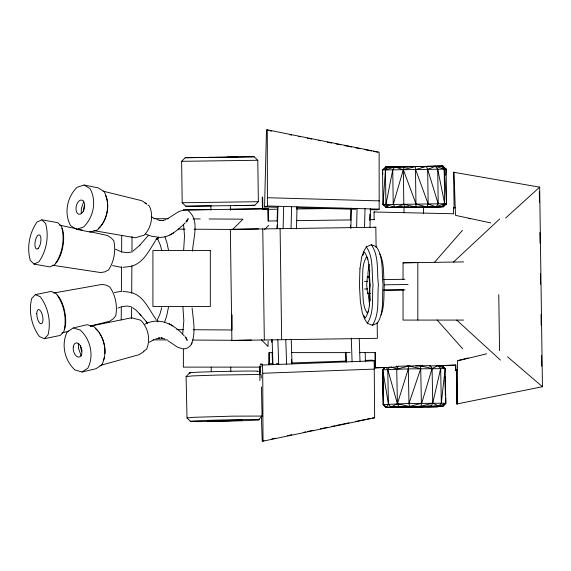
<?xml version="1.0" encoding="UTF-8"?>
<svg xmlns="http://www.w3.org/2000/svg" width="571" height="571" viewBox="0 0 571 571"><rect width="100%" height="100%" fill="white"/><g stroke="black" fill="none" stroke-linecap="round" stroke-linejoin="round"><path stroke-width="0.86" d="M121.23 320.038L121.309 306.677M121.395 291.531L121.537 266.578M121.623 252.325L121.723 235.395M131.558 318.49L131.63 306.763M131.708 293.358L131.872 265.715M131.951 252.311L132.044 236.394M232.111 314.885L232.026 329.967L193.49 329.738M268.084 341.151L268.049 346.497L261.411 339.781M456.343 369.687L456.821 403.983L457.243 403.99L457.514 360.901L486.678 353.806M81.26 213.782L81.332 208.593L83.844 201.056M453.888 207.473L453.467 207.473L453.61 213.775M277.863 207.28L264.566 206.938L266.486 130.095L267.278 129.831L379.123 152.186L379.18 209.143L377.145 209.821L370.051 209.643M264.566 206.938L267.421 205.981L267.278 129.831M276.971 228.521L277.056 224.988M277.142 221.455L277.52 206.445M277.378 228.379L277.934 206.302M283.123 228.471L283.673 206.395M291.046 228.678L291.603 206.602M296.485 228.871L297.034 206.795M350.473 226.865L350.515 225.102M350.651 219.799L350.937 208.322M350.837 228.493L351.351 208.187M356.604 227.708L357.089 208.279M364.526 227.908L365.019 208.479M369.751 220.292L369.908 214.111M369.987 227.222L370.451 208.672M404.297 207.216L386.06 207.494L416.002 207.102L415.438 166.589L385.504 166.982L382.527 169.98L383.005 204.575L386.06 207.494L395.31 207.387L403.818 204.311L416.002 207.102L443.631 206.688L446.608 203.69L446.122 169.095L443.067 166.175L433.817 166.282M367.881 277.342L368.038 272.131L369.194 264.294M158.117 237.821A4.09 1.492 75 0 1 157.946 238.114L157.582 238.471L157.96 238.157M404.339 166.746L403.333 169.723L403.818 204.311L404.903 207.259L408.693 207.194L388.694 207.466L383.005 204.575L385.432 169.951L388.13 166.953L443.067 166.175L420.484 166.504L426.366 166.439L427.672 169.38L438.193 203.826L436.016 206.816L422.319 207.002L443.631 206.688L431.026 206.859L440.998 206.716M445.687 175.311L446.122 169.095L441.319 166.211L444.195 169.137L446.608 203.69L441.883 206.723L424.389 206.945M367.56 293.43L369.13 293.373L369.801 284.986L368.909 276.657L367.339 276.721L366.668 285.107L367.56 293.43L369.858 293.401M369.18 277.349L369.751 270.247M383.427 401.963L383.134 404.611L386.16 407.501L408.279 407.48L442.646 406.438L445.815 403.212L445.152 368.623L442.118 365.733L436.33 365.626M384.797 367.603L382.463 370.029L383.412 404.389L386.16 407.501L438.835 406.131L441.326 403.09L445.152 368.623L442.118 365.733M183.669 249.805L184.519 235.909L183.598 225.102M362.785 255.63L363.306 252.118L366.339 246.879L371.328 244.688L376.375 246.751C383.933 257.621 381.464 272.196 383.084 284.693C381.835 297.355 384.59 311.887 377.395 323.122L372.399 325.306L367.353 323.243L364.184 318.254L363.727 315.649M192.548 251.104C193.034 238.464 199.943 220.534 188.58 211.034M384.326 368.124L382.748 369.808L383.412 404.389L386.417 407.301L390.949 407.037L397.402 403.768L408.308 368.887L408.772 365.968L430.291 365.633L432.083 368.516L432.747 403.105L431.076 406.138L423.018 406.495L442.903 406.231L445.815 403.212L445.673 397.923M168.631 306.527L166.668 315.977L164.562 322.194M182.72 333.814L183.841 320.752L182.891 306.834M382.834 174.412L382.527 169.98L388.13 166.953L385.504 166.982L400.871 166.768L394.747 166.868L392.741 169.865L385.917 204.546L388.694 207.466M386.167 367.474L387.752 369.508L397.402 403.768L409.557 406.473L420.791 406.259L432.083 368.516L438.057 365.626L445.152 368.623L408.308 368.887L382.748 369.808L383.134 404.611L408.979 403.469L445.815 403.212L438.835 406.131L390.949 407.037L388.423 404.097L382.748 369.808L385.054 367.403M161.693 307.676L159.994 313.979L157.353 319.831M420.791 406.259L432.747 403.105L440.662 368.509L438.057 365.626M383.005 204.575L385.917 204.546L395.31 207.387L393.226 204.454L403.333 169.723L415.438 166.589L429.049 166.375L425.145 166.439M409.557 406.473L421.391 403.233L420.72 368.652L408.772 365.968L398.294 366.239L396.731 369.187L397.402 403.768L399.079 406.745L411.977 406.666L409.557 406.473L408.979 403.469L420.72 368.652L420.006 365.754L415.759 365.918M404.903 207.259L426.93 206.952L428.157 203.975L427.672 169.38L435.452 166.304L444.195 169.137L446.122 169.095M158.338 237.457L158.317 237.522A4.076 1.527 85.5 0 1 158.039 237.95M186.988 221.177L186.446 221.926L186.988 221.177A6.288 3.469 83.2 0 0 187.581 219.756L188.187 218.636L186.824 220.513L187.673 219.678M192.027 342.9C190.707 346.154 187.588 348.738 183.998 348.86M191.485 344.006C196.103 332.579 193.191 319.824 192.084 307.962M157.96 237.657L158.424 237.229M368.63 310.824L367.289 313.136C361.736 305.142 363.549 294.429 362.364 285.236C363.277 275.929 361.257 265.244 366.546 256.993L367.938 259.198M367.353 323.243C374.547 312.016 371.792 297.484 373.041 284.822C371.421 272.324 373.891 257.749 366.339 246.879M372.399 325.306C379.993 313.458 377.088 298.112 378.409 284.743C376.703 271.546 379.308 256.165 371.328 244.688M381.107 314.978C384.711 305.492 383.655 294.722 384.29 284.701C383.162 274.587 384.526 263.267 379.851 253.988M155.176 241.269C148.86 250.79 143.414 262.953 131.394 266.257M158.11 237.536L158.231 237.408A4.054 1.513 85.5 0 0 158.388 237.193L158.31 237.329M389.686 367.124L387.752 369.508L388.423 404.097L386.417 407.301L442.903 406.231M148.374 235.395L139.752 245.28M434.245 262.631L462.41 230.399M145.712 234.117L151.137 236.144L158.374 237.258M441.883 206.723L444.673 203.726L444.195 169.137L382.527 169.98M139.924 245.087L132.936 251.154M155.205 240.427L157.896 237.579M190.657 421.448L187.017 418.001L186.089 376.582L189.572 372.949M258.599 419.714L262.082 416.073L261.432 386.995M35.366 294.643L31.698 298.462C28.5 311.445 31.462 325.905 39.499 336.597L44.374 338.682L60.205 335.441L63.873 331.623C67.064 318.632 64.102 304.179 56.065 293.48L51.19 291.403L35.366 294.643L40.241 296.727C48.271 307.419 51.233 321.88 48.043 334.863L44.374 338.682M445.537 403.433L442.646 406.438L429.085 406.545M254.802 205.289L185.86 206.252L182.199 202.755L181.621 161.322L185.182 157.732L254.124 156.768L257.785 160.265L258.363 201.691L254.802 205.289L234.802 205.596M264.487 229.549L268.763 225.324M453.453 262.06L499.696 218.978M505.613 218.043L539.674 187.145L453.595 172.249L454.095 208.308M186.089 376.582L192.427 375.904L217.037 375.061L255.779 374.519L261.161 374.662L261.24 378.188M187.017 418.001L193.348 417.315L232.825 416.145L262.082 416.073L261.746 416.366M185.318 222.797C177.809 229.806 169.573 238.2 158.374 237.358M143.756 351.136L146.547 349.202C150.887 339.552 148.117 327.533 140.659 320.195L131.658 317.769L90.318 326.148M143.992 351.486L139.174 354.641L99.975 365.533M73.195 327.968L67.299 331.78C60.861 344.32 64.68 360.544 74.901 369.922L81.967 372.007L95.878 368.759L101.766 364.94C108.204 352.407 104.386 336.183 94.165 326.805L87.099 324.721L73.195 327.968L80.254 330.045C90.482 339.424 94.294 355.647 87.855 368.188L81.967 372.007M167.082 219.014L178.744 211.605L183.576 210.092M149.309 342.222L153.949 339.731M169.901 235.052L173.591 232.925M445.202 204.447L446.608 203.69L385.917 204.546L385.432 169.951L394.747 166.868L403.333 169.723L416.081 204.147L426.93 206.952M186.039 337.796L185.511 337.033L186.039 337.796A6.288 3.469 -82.3 0 1 186.61 339.224L187.195 340.352L186.096 338.132L186.703 339.302M41.833 219.828L37.015 222.083C29.314 233.011 26.701 247.529 30.27 260.426L34.039 264.095L49.948 266.928L54.766 264.666C62.467 253.745 65.08 239.228 61.511 226.33L57.742 222.661L41.833 219.828L45.601 223.497C49.163 236.394 46.558 250.912 38.857 261.832L34.039 264.095M117.961 308.097L120.574 307.091M144.984 324.185C159.366 316.341 174.962 324.778 184.397 336.148M165.833 219.628L162.25 220.67L163.085 220.534L159.502 220.406L160.337 220.556L156.725 219.5M427.943 206.923L436.016 206.816L444.673 203.726L437.714 169.237L435.452 166.304L428.15 166.389M155.755 338.974L159.38 337.982L158.538 338.118L162.128 338.046L161.293 337.896L164.862 339.003M84.108 185.033L77.099 187.295C67.128 196.945 63.788 213.276 70.568 225.631L76.564 229.299L90.553 232.133L97.562 229.877C107.534 220.22 110.874 203.89 104.093 191.535L98.105 187.866L84.108 185.033L90.104 188.701C96.877 201.056 93.537 217.387 83.566 227.044L76.564 229.299M130.923 252.082L127.297 252.717L122.137 251.997M426.366 166.439L415.602 169.551L428.157 203.975L436.016 206.816M421.833 167.082L423.432 166.632M424.795 206.923L426.451 206.481M421.234 406.809L419.514 407.266L386.16 407.501L406.602 406.802M121.866 306.684L127.033 306.013L130.652 306.684M114.35 292.495L120.816 291.41M61.896 332.943L68.827 331.251M90.489 325.97L109.553 321.323L113.229 318.782L115.749 315.884C117.64 305.956 115.528 295.164 109.711 286.87L106.07 285.1L101.845 284.451L53.724 293.016M457.935 360.472L461.368 359.637M463.081 359.216L468.227 357.967M130.909 266.379L122.943 267.364M261.368 416.188L262.217 440.912L263.01 441.169L374.647 417.794L374.183 360.836L372.135 360.173L365.047 360.422M262.217 440.912L263.952 440.555M271.76 438.928L275.229 438.207M287.37 435.68L291.71 434.774M303.851 432.247L305.585 431.883M307.319 431.526L313.386 430.256M320.331 428.814L327.269 427.365M331.601 426.466L335.07 425.745M336.804 425.381L348.952 422.854M355.89 421.405L365.426 419.421M367.167 419.057L370.636 418.336M372.371 417.979L374.647 417.794M456.821 403.983L542.45 386.71L539.674 187.145L539.245 187.145M429.171 365.997L455.38 365.105L455.565 370.386L457.307 370.044M408.279 407.48L411.32 407.18M407.244 366.075L408.772 365.968L396.731 369.187L390.992 366.868M397.994 407.601L406.045 407.244M364.498 281.41L367.546 281.289M364.598 289.026L367.653 288.905M260.305 364.319L262.46 365.019L374.183 360.836M263.01 441.169L262.739 373.277L374.462 369.087M260.476 364.062L262.246 363.998M268.449 363.784L272.881 363.627M276.428 363.506L278.198 363.441M291.495 362.978L346.44 361.072M395.853 366.325L398.294 366.239M375.004 352.614L375.004 367.838L396.845 367.096M420.434 366.289L423.054 366.204M375.004 367.838L384.162 367.538M441.826 365.576L455.808 365.105L455.986 370.386L455.565 370.386M417.744 406.559L431.076 406.138M390.229 407.608L402.063 407.251M377.153 322.315L377.374 338.31L231.89 340.444L230.349 229.399L258.435 228.871M231.89 340.444L251.376 340.03M230.349 229.399L375.832 227.265L376.111 247.7M236.266 157.025L237.336 157.004L231.655 157.068M254.124 156.768L227.08 157.161M257.785 160.265L181.621 161.322M258.363 201.691L182.199 202.755M185.86 206.252L211.092 205.867M431.569 206.866L432.654 206.845M212.234 157.339L201.97 157.496L207.651 157.432M393.112 166.853L443.067 166.175M403.426 166.718L408.087 166.653L402.198 166.718M268.441 221.006L268.284 208.715L183.377 210.007L210.792 209.593M230.249 209.3L268.284 208.715M386.06 207.494L404.161 207.23M401.748 207.259L397.038 207.337L402.762 207.273M403.04 279.29L403.04 262.81L463.631 261.911M403.04 262.81L417.822 262.574L417.822 320.074M428.957 406.645L438.114 406.702L417.087 407.073L419.514 407.266L417.808 406.887M234.124 157.075L185.182 157.732M387.245 166.946L409.179 166.661M277.863 209.214L262.403 209.414L262.246 197.123L262.667 197.123L262.824 209.414M296.435 208.972L342.878 208.365M277.749 220.877L268.02 221.006L267.863 208.715M296.32 220.634L351.144 219.921M369.715 219.678L374.562 219.621M419.385 166.496L413.126 166.568L413.69 166.575M367.339 276.721L369.637 276.692M383.612 279.583L404.875 279.283M384.283 284.815L408.087 284.515M383.862 290.118L405.017 289.854M383.748 290.147L403.14 289.904M369.13 293.373L370.658 293.351M426.63 406.78L438.114 406.702M374.141 219.621L374.041 211.991L374.462 211.991M463.631 320.074L403.04 320.074L403.04 289.704M272.838 352.614L268.877 352.614L268.877 364.705M291.41 352.614L350.244 352.614M359.973 352.614L375.425 352.614L375.425 367.838M455.38 365.105L455.808 365.105M261.454 366.061L259.691 366.061L259.898 380.572M260.861 367.124L183.377 367.124L183.377 348.481M153.899 218.657L168.152 218.736M193.098 218.886L200.228 218.929M209.136 218.978L242.996 219.178L232.611 229.442L194.076 229.214M178.159 229.121L184.861 229.164M176.732 329.645L183.434 329.681M153.192 339.831L167.446 339.916M192.391 340.059L232.49 340.295M453.595 172.249L454.016 172.249L455.487 215.36L490.882 222.933M415.56 207.102L416.002 207.102M374.255 227.251L375.832 227.265M374.041 211.991L453.752 213.775M122.822 291.324L130.78 292.388M542.029 386.703L542.45 386.71L507.548 356.825M296.477 207.758L355.869 209.279M267.628 197.723L379.387 200.885M267.421 205.981L379.18 209.143M120.938 267.257L112.53 265.579M52.439 265.244L100.781 272.574L104.985 271.817L108.569 269.912C114.143 261.447 115.977 250.612 113.815 240.741L111.209 237.95L107.469 235.502L89.476 231.605M93.73 230.62L135.284 237.779L144.213 235.116C151.479 227.579 153.892 215.474 149.295 205.953L147.875 205.018M266.486 130.095L268.227 130.438M269.962 130.78L271.703 131.13M289.947 134.756L291.688 135.099M298.64 136.483L300.375 136.826M307.326 138.211L311.673 139.067M318.625 140.452L320.36 140.794M327.311 142.179L331.658 143.043M336.005 143.906L340.345 144.77M344.691 145.634L351.643 147.011M355.99 147.875L360.33 148.738M364.676 149.602L371.628 150.987M373.37 151.329L377.709 152.193M453.467 207.473L455.194 207.823M468.87 218.486L470.597 218.85M59.491 225.11L76.621 228.821M78.341 229.192L82.624 230.12M420.006 365.754L432.083 368.516M182.449 348.824L177.645 347.225L167.853 340.737M103.144 191.185L141.772 200.706L146.676 203.747M186.389 221.448L185.953 221.191L186.617 221.512M156.754 320.973A3.968 1.256 53.9 0 1 156.868 321.002L157.004 321.045M131.266 292.516C144.142 296.156 148.96 309.739 156.168 319.503M120.852 251.583L115.535 249.242M432.747 403.105L438.835 406.131M154.927 218.714L151.358 216.794M172.835 325.827L169.18 323.643M132.658 307.633L135.919 310.06L140.859 315.221L139.588 313.772M145.027 203.155L146.454 204.083M456.693 320.074L500.439 360.101M441.868 365.932L444.866 368.845M157.867 321.694L157.924 321.751A4.047 1.485 -85.6 0 1 157.953 321.887M140.694 315.028L147.375 322.886M146.226 321.594L147.325 322.829M437.051 319.931L462.731 348.867M146.369 321.766L147.418 322.958M157.76 239.206L160.337 245.087L161.814 250.69M164.99 236.915L167.032 243.153L168.509 250.184M81.253 355.94L78.534 348.474L78.32 343.285M369.594 305.035L368.088 292.959M369.48 293.594L370.236 300.646M365.155 352.557L365.454 361.379M359.238 338.674L360.023 361.629M351.286 338.068L352.1 361.9M346.026 352.336L346.361 362.043M345.612 352.2L345.947 361.914M291.217 339.217L292.059 363.934M291.495 359.387L291.645 363.806M285.778 339.459L286.628 364.177M277.856 339.738L278.705 364.455M272.117 339.881L272.959 364.598M271.703 339.752L271.796 342.4M272.16 352.992L272.553 364.469M262.46 365.019L262.739 373.277M259.677 366.739L259.891 372.92M445.087 376.774L445.601 395.282M456.429 369.687L457.243 403.99M445.095 380.372L445.38 395.446M440.662 368.509L441.326 403.09M408.308 368.887L408.979 403.469M539.309 191.599L539.459 202.291M539.88 232.583L540.03 243.275M540.452 273.559L540.601 284.251M541.023 314.542L541.172 325.234M541.593 355.519L541.743 366.211M498.768 294.657L499.546 350.68M437.714 169.237L438.193 203.826M392.741 169.865L393.226 204.454M280.104 228.607L281.653 339.652M262.767 228.95L264.316 339.988M423.511 207.294L423.525 213.54M403.975 207.337L403.99 212.69M230.384 205.71L230.399 210.171M230.77 367.132L230.777 371.593M210.856 205.76L210.87 210.221M211.241 367.174L211.249 371.635M269.298 352.614L269.298 363.898M260.112 366.868L260.112 373.313M190.635 373.006A34.503 0.65 -1.3 0 1 222.083 371.457A34.503 0.65 -1.3 0 1 257.214 371.471M158.231 237.764A4.183 1.577 72.6 0 1 158.16 237.907M157.632 321.045A4.076 1.563 -84.1 0 1 157.732 321.18M157.332 320.731A4.097 1.506 -73.3 0 1 157.553 320.881A4.068 1.477 -74.4 0 1 157.675 321.102M62.053 228.25A20.406 7.901 -79.9 0 1 55.929 263.06M105.499 195.382A20.406 11.841 -78.6 0 1 98.362 228.264M83.28 211.527A20.406 11.841 -78.6 0 1 84.387 205.51M57.278 295.064A20.406 7.915 78.4 0 1 64.359 329.688M81.682 351.472A20.406 11.834 76.9 0 1 80.404 345.484M95.628 328.846A20.406 11.834 76.9 0 1 98.084 331.237M99.24 332.715A20.406 11.834 76.9 0 1 104.921 353.549M104.236 357.81A20.406 11.834 76.9 0 1 103.401 360.308M359.944 268.727L359.445 285.3L360.38 301.816L362.506 313.85L365.254 318.175C371.485 308.447 369.102 295.857 370.179 284.879C368.78 274.044 370.922 261.418 364.369 251.997L361.743 256.536L359.944 268.727M187.673 219.728L187.445 220.235L187.673 219.728M157.867 238.021L156.668 239.278A4.332 1.213 45.4 0 1 156.475 239.592L157.639 238.435A4.175 1.378 59.4 0 0 157.853 238M207.359 420.891L227.686 420.841L242.054 420.135L207.359 420.891M210.321 250.541L152.921 250.541L152.921 306.52L210.321 306.52L210.321 250.541M201.313 421.584A34.503 0.65 -1.3 0 0 258.299 419.97A34.503 0.65 -1.3 0 0 214.275 420.192A34.503 0.65 -1.3 0 0 201.313 421.584M38.228 248.356A7.23 2.798 -79.9 0 0 40.398 236.023A7.23 2.798 -79.9 0 0 35.174 241.504A7.23 2.798 -79.9 0 0 38.228 248.356M81.375 213.561A7.23 4.197 -78.6 0 0 83.48 201.228A7.23 4.197 -78.6 0 0 76.15 206.716A7.23 4.197 -78.6 0 0 81.375 213.561M36.765 313.607A7.23 2.805 78.4 0 0 41.319 323.75A7.23 2.805 78.4 0 0 41.526 312.637A7.23 2.805 78.4 0 0 36.765 313.607M73.266 346.925A7.23 4.19 76.9 0 0 78.991 357.068A7.23 4.19 76.9 0 0 80.482 345.955A7.23 4.19 76.9 0 0 73.266 346.925"/></g></svg>
